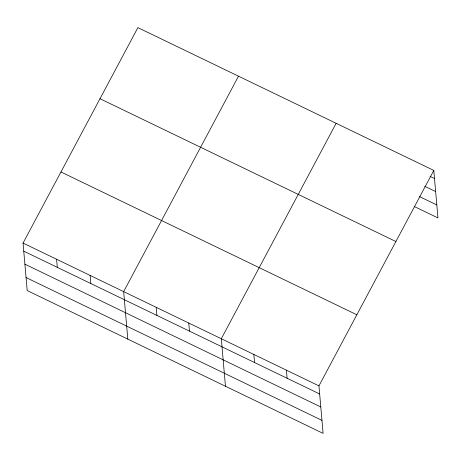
<?xml version="1.0" encoding="UTF-8"?>
<svg xmlns="http://www.w3.org/2000/svg" width="461" height="461" viewBox="0 0 461 461"><rect width="100%" height="100%" fill="white"/><g stroke="black" fill="none" stroke-linecap="round" stroke-linejoin="round"><path stroke-width="0.69" d="M433.795 170.432L318.954 385.874L323.109 433.375L27.205 290.568L23.05 243.068L137.891 27.625L433.795 170.432L437.95 217.932L414.335 206.54M238.498 76.18L123.657 291.623L127.812 339.123M336.144 123.306L221.309 338.749L225.464 386.249M430.038 176.379L434.504 178.534M424.788 186.302L435.639 191.534M419.579 196.617L436.815 204.932M99.991 98.717L395.895 241.529M60.95 171.97L356.854 314.782M23.05 243.068L318.954 385.874M23.759 251.164L319.663 393.976M24.894 264.165L320.798 406.977M26.07 277.562L321.974 420.374M286.408 370.166L287.111 378.268M253.855 354.457L254.564 362.559M188.756 323.04L189.465 331.136M156.21 307.331L156.913 315.428M90.12 275.436L90.829 283.532M56.588 259.249L57.297 267.351"/></g></svg>
